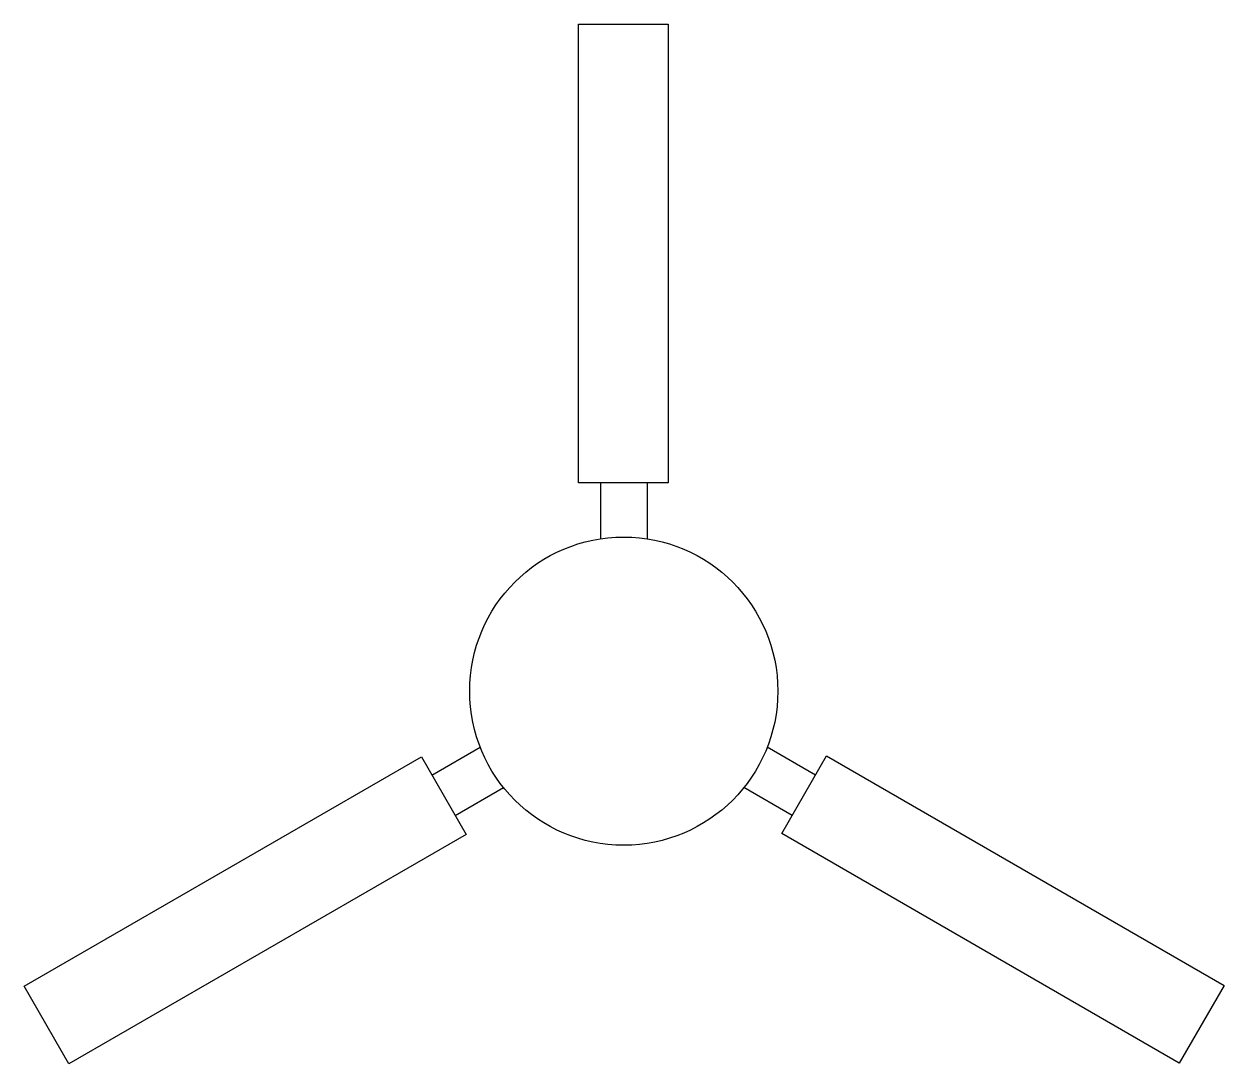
# Model space of a CAD drawing. Header units: millimetres. Extents: x -35055332 to -875911, y -552577 to 7662848.
# Drawn here: x -35055332 to -28105500, y 1641523 to 7662848 of the extents above; entities outside this region: 1.
import ezdxf

# ---------------------------------------------------------------- set-up
doc = ezdxf.new("R2010")
doc.units = ezdxf.units.MM

# ---------------------------------------------------------------- blocks, each defined once
blk = doc.blocks.new('*U6')
blk.add_lwpolyline([(1371093, 110844), (1570256, 110844, -0.41421356), (1614595, 66505), (1614595, -68751, -0.41421356), (1572502, -110844), (1278376, -110844), (1278376, 18127, -0.41421356)], format="xyb", close=True)
blk = doc.blocks.new('*U7')
at = {"color": 0, "linetype": 'ByBlock', "lineweight": -2, "transparency": 16777216}
for p in [(0, 665065), (3, 665065), (6, 665065), (0, 332532), (3, 332532), (6, 332532), (0, 0), (3, 0), (6, 0)]:
    blk.add_blockref('*U6', p, dxfattribs=at)
blk = doc.blocks.new('*U4')
blk.add_blockref('*U7', (-1446488, -332532))
blk = doc.blocks.new('*U5')
at = {"color": 0, "linetype": 'ByBlock', "lineweight": -2, "transparency": 16777216}
for p in [(0, 2660259), (504337, 2660259), (1008674, 2660259), (1513011, 2660259), (0, 1330129), (504337, 1330129), (1008674, 1330129), (1513011, 1330129), (0, 0), (504337, 0), (1008674, 0), (1513011, 0)]:
    blk.add_blockref('*U4', p, dxfattribs=at)

msp = doc.modelspace()

# ---------------------------------------------------------------- linework, layer by layer
for p, q in [((-31717016, 5005612), (-31717016, 4682358)), ((-31446810, 5005612), (-31446810, 4682358)), ((-32693271, 3314690), (-32413325, 3476317)), ((-30470556, 3314690), (-30750502, 3476317)), ((-32558168, 3080684), (-32278221, 3242311)), ((-30605659, 3080684), (-30885605, 3242311))]:
    msp.add_line(p, q)
for points in [[(-31844661, 7662848), (-31325155, 7662848), (-31325155, 5005612), (-31844661, 5005612)], [(-34795579, 1641523), (-35055332, 2091429), (-32754099, 3420047), (-32494346, 2970141)], [(-28105500, 2096615), (-28365253, 1646710), (-30666487, 2975328), (-30406734, 3425233)]]:
    msp.add_lwpolyline(points, close=True)
msp.add_circle((-31581913, 3800329), 892316)

# ---------------------------------------------------------------- block references
msp.add_blockref('*U5', (-2557034, -109201))

doc.saveas('drawing.dxf')
